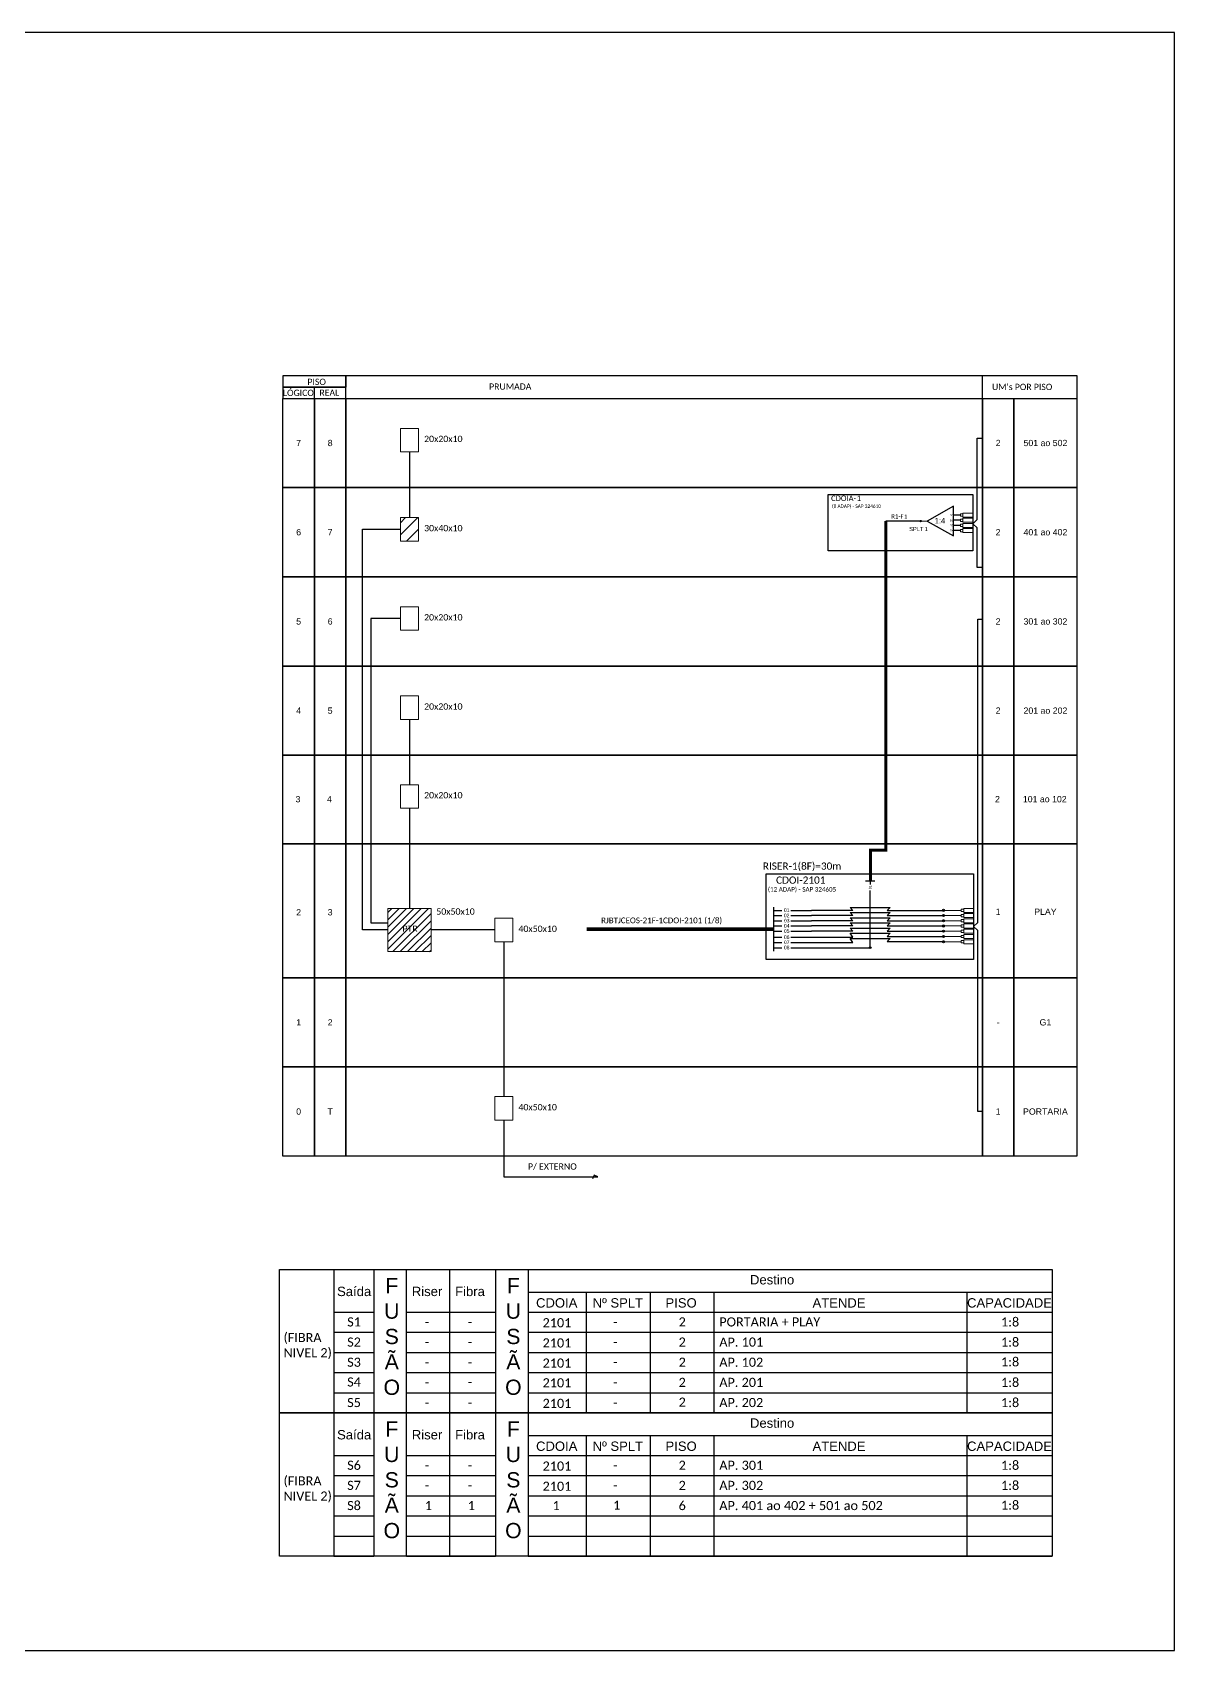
# Model space of a CAD drawing. Extents: x -89 to 749, y 705 to 1299.
# Drawn here: x 330 to 749, y 705 to 1299 of the extents above; entities that cross this region are included whole.
import ezdxf
from ezdxf.enums import TextEntityAlignment as Align

# ---------------------------------------------------------------- set-up
doc = ezdxf.new("R2010")
doc.units = 0
doc.styles.add('ARIAL', font='arial.ttf')
doc.styles.add('WMF-Calibri0', font='calibri.ttf')

msp = doc.modelspace()

# ---------------------------------------------------------------- hatches: boundary and pattern name
h = msp.add_hatch()
h.set_pattern_fill('ANSI31', color=1, style=0)
h.set_pattern_definition([(45, (-640.4964, 0), (-2.245064, 2.245064), [])])
h.paths.add_polyline_path([(471.69, 1120.92), (465.07, 1120.92), (465.07, 1112.3), (471.69, 1112.3)])
h = msp.add_hatch(color=3)
h.dxf.hatch_style = 1
edge = h.paths.add_edge_path()
edge.add_arc((655.98, 1119.61), 0.256, 0, 360)
h = msp.add_hatch()
h.set_pattern_fill('ANSI31', color=1, scale=0.6)
h.set_pattern_definition([(45, (-161.6727, 3648.7071), (-1.3470384, 1.3470384), [])])
h.paths.add_polyline_path([(476.29, 977.45), (460.48, 977.45), (460.48, 961.64), (476.29, 961.64)])
h.paths.add_polyline_path([(465.21, 968.28), (472.02, 968.28), (472.02, 971.75), (465.21, 971.75)], flags=24)
h = msp.add_hatch(color=3)
h.dxf.hatch_style = 1
edge = h.paths.add_edge_path()
edge.add_arc((664.39, 976.74), 0.385, 0, 360)
h = msp.add_hatch(color=3)
h.dxf.hatch_style = 1
edge = h.paths.add_edge_path()
edge.add_arc((664.39, 974.86), 0.385, 0, 360)
h = msp.add_hatch(color=3)
h.dxf.hatch_style = 1
edge = h.paths.add_edge_path()
edge.add_arc((664.39, 972.94), 0.385, 0, 360)
h = msp.add_hatch(color=3)
h.dxf.hatch_style = 1
edge = h.paths.add_edge_path()
edge.add_arc((664.39, 971.01), 0.385, 0, 360)
h = msp.add_hatch(color=3)
h.dxf.hatch_style = 1
edge = h.paths.add_edge_path()
edge.add_arc((664.39, 969.08), 0.385, 0, 360)
h = msp.add_hatch(color=3)
h.dxf.hatch_style = 1
edge = h.paths.add_edge_path()
edge.add_arc((637.48, 963.04), 0.32, 0, 360)
h = msp.add_hatch(color=3)
h.dxf.hatch_style = 1
edge = h.paths.add_edge_path()
edge.add_arc((664.39, 967.15), 0.385, 0, 360)
h = msp.add_hatch(color=3)
h.dxf.hatch_style = 1
edge = h.paths.add_edge_path()
edge.add_arc((664.39, 965.23), 0.385, 0, 360)

# ---------------------------------------------------------------- linework, layer by layer
for p, q in [((455.28, 844.89), (455.28, 792.28)), ((483.11, 844.89), (483.11, 792.28)), ((499.91, 844.89), (499.91, 792.28)), ((511.99, 844.89), (511.99, 792.28)), ((533.25, 836.66), (533.25, 792.28)), ((556.69, 836.66), (556.69, 792.28)), ((580.08, 836.66), (580.08, 792.28)), ((672.97, 836.66), (672.97, 792.28)), ((455.28, 792.28), (455.28, 739.67)), ((483.11, 792.28), (483.11, 739.67)), ((499.91, 792.28), (499.91, 739.67)), ((511.99, 792.28), (511.99, 739.67)), ((533.25, 784.05), (533.25, 739.67)), ((556.69, 784.05), (556.69, 739.67)), ((580.08, 784.05), (580.08, 739.67)), ((672.97, 784.05), (672.97, 739.67))]:
    msp.add_line(p, q)
for points in [[(-89.32, 705.02), (749.25, 705.02), (749.25, 1299.02), (-89.32, 1299.02), (-89.32, 705.02)], [(602.11, 972.94), (605.02, 972.94)], [(608.42, 972.94), (616.01, 972.93), (616.01, 972.93)], [(440.59, 844.89), (440.59, 792.28)], [(467.35, 792.28), (467.35, 844.89)], [(511.99, 836.66), (704.27, 836.66)], [(440.59, 829.26), (455.28, 829.26)], [(467.35, 829.26), (499.91, 829.26)], [(511.99, 829.26), (704.27, 829.26)], [(440.59, 821.87), (455.28, 821.87)], [(467.35, 821.87), (499.91, 821.87)], [(511.99, 821.87), (704.27, 821.87)], [(440.59, 814.47), (455.28, 814.47)], [(467.35, 814.47), (499.91, 814.47)], [(511.99, 814.47), (704.27, 814.47)], [(440.59, 807.07), (455.28, 807.07)], [(467.35, 807.07), (499.91, 807.07)], [(511.99, 807.07), (704.27, 807.07)], [(440.59, 799.67), (455.28, 799.67)], [(467.35, 799.67), (499.91, 799.67)], [(511.99, 799.67), (704.27, 799.67)], [(440.59, 792.28), (455.28, 792.28)], [(440.59, 792.28), (440.59, 739.67)], [(467.35, 792.28), (499.91, 792.28)], [(467.35, 739.67), (467.35, 792.28)], [(511.99, 792.28), (704.27, 792.28)], [(511.99, 784.05), (704.27, 784.05)], [(440.59, 776.65), (455.28, 776.65)], [(467.35, 776.65), (499.91, 776.65)], [(511.99, 776.65), (704.27, 776.65)], [(440.59, 769.26), (455.28, 769.26)], [(467.35, 769.26), (499.91, 769.26)], [(511.99, 769.26), (704.27, 769.26)], [(440.59, 761.86), (455.28, 761.86)], [(467.35, 761.86), (499.91, 761.86)], [(511.99, 761.86), (704.27, 761.86)], [(440.59, 754.46), (455.28, 754.46)], [(467.35, 754.46), (499.91, 754.46)], [(511.99, 754.46), (704.27, 754.46)], [(440.59, 747.06), (455.28, 747.06)], [(467.35, 747.06), (499.91, 747.06)], [(511.99, 747.06), (704.27, 747.06)], [(440.59, 739.67), (455.28, 739.67)], [(467.35, 739.67), (499.91, 739.67)], [(511.99, 739.67), (704.27, 739.67)]]:
    msp.add_lwpolyline(points)
at = {"color": 7}
for points in [[(421.92, 1168.78), (445.06, 1168.78), (445.06, 1172.89), (421.92, 1172.89)], [(421.92, 1164.67), (445.06, 1164.67), (445.06, 1168.78), (421.92, 1168.78)], [(421.92, 1164.67), (433.49, 1164.67), (433.49, 1131.92), (421.92, 1131.92)], [(433.49, 1164.67), (445.06, 1164.67), (445.06, 1131.92), (433.49, 1131.92)], [(445.06, 1164.67), (678.68, 1164.67), (678.68, 1131.92), (445.06, 1131.92)], [(678.68, 1164.67), (690.25, 1164.67), (690.25, 1131.92), (678.68, 1131.92)], [(690.25, 1164.67), (713.4, 1164.67), (713.4, 1131.92), (690.25, 1131.92)], [(421.92, 1131.92), (433.49, 1131.92), (433.49, 1099.18), (421.92, 1099.18)], [(433.49, 1131.92), (445.06, 1131.92), (445.06, 1099.18), (433.49, 1099.18)], [(445.06, 1131.92), (678.68, 1131.92), (678.68, 1099.18), (445.06, 1099.18)], [(678.68, 1131.92), (690.25, 1131.92), (690.25, 1099.18), (678.68, 1099.18)], [(690.25, 1131.92), (713.4, 1131.92), (713.4, 1099.18), (690.25, 1099.18)], [(421.92, 1099.18), (433.49, 1099.18), (433.49, 1066.44), (421.92, 1066.44)], [(433.49, 1099.18), (445.06, 1099.18), (445.06, 1066.44), (433.49, 1066.44)], [(445.06, 1099.18), (678.68, 1099.18), (678.68, 1066.44), (445.06, 1066.44)], [(678.68, 1099.18), (690.25, 1099.18), (690.25, 1066.44), (678.68, 1066.44)], [(690.25, 1099.18), (713.4, 1099.18), (713.4, 1066.44), (690.25, 1066.44)], [(421.92, 1066.44), (433.49, 1066.44), (433.49, 1033.69), (421.92, 1033.69)], [(433.49, 1066.44), (445.06, 1066.44), (445.06, 1033.69), (433.49, 1033.69)], [(445.06, 1066.44), (678.68, 1066.44), (678.68, 1033.69), (445.06, 1033.69)], [(678.68, 1066.44), (690.25, 1066.44), (690.25, 1033.69), (678.68, 1033.69)], [(690.25, 1066.44), (713.4, 1066.44), (713.4, 1033.69), (690.25, 1033.69)], [(421.92, 1033.69), (433.49, 1033.69), (433.49, 1001.14), (421.92, 1001.14)], [(433.49, 1033.69), (445.06, 1033.69), (445.06, 1001.14), (433.49, 1001.14)], [(445.06, 1033.69), (678.68, 1033.69), (678.68, 1001.14), (445.06, 1001.14)], [(678.68, 1033.69), (690.25, 1033.69), (690.25, 1001.14), (678.68, 1001.14)], [(690.25, 1033.69), (713.4, 1033.69), (713.4, 1001.14), (690.25, 1001.14)], [(421.92, 1001.14), (433.49, 1001.14), (433.49, 952.02), (421.92, 952.02)], [(433.49, 1001.14), (445.06, 1001.14), (445.06, 952.02), (433.49, 952.02)], [(445.06, 1001.14), (678.68, 1001.14), (678.68, 952.02), (445.06, 952.02)], [(678.68, 1001.14), (690.25, 1001.14), (690.25, 952.02), (678.68, 952.02)], [(690.25, 1001.14), (713.4, 1001.14), (713.4, 952.02), (690.25, 952.02)], [(421.92, 952.02), (433.49, 952.02), (433.49, 919.28), (421.92, 919.28)], [(433.49, 952.02), (445.06, 952.02), (445.06, 919.28), (433.49, 919.28)], [(445.06, 952.02), (678.68, 952.02), (678.68, 919.28), (445.06, 919.28)], [(678.68, 952.02), (690.25, 952.02), (690.25, 919.28), (678.68, 919.28)], [(690.25, 952.02), (713.4, 952.02), (713.4, 919.28), (690.25, 919.28)], [(421.92, 919.28), (433.49, 919.28), (433.49, 886.53), (421.92, 886.53)], [(433.49, 919.28), (445.06, 919.28), (445.06, 886.53), (433.49, 886.53)], [(445.06, 919.28), (678.68, 919.28), (678.68, 886.53), (445.06, 886.53)], [(678.68, 919.28), (690.25, 919.28), (690.25, 886.53), (678.68, 886.53)], [(690.25, 919.28), (713.4, 919.28), (713.4, 886.53), (690.25, 886.53)]]:
    msp.add_lwpolyline(points, close=True, dxfattribs=at)
for points in [[(445.06, 1164.67), (713.43, 1164.67), (713.43, 1172.89), (445.06, 1172.89), (445.06, 1172.89), (445.06, 1168.78)], [(678.68, 1164.67), (678.68, 1172.89)], [(433.49, 1164.67), (433.49, 1168.78)], [(631.15, 972.93), (616.01, 972.93)], [(631.15, 972.93), (630.2, 974.05), (644.77, 974.05), (643.77, 972.93)], [(643.77, 972.93), (664.39, 972.94)]]:
    msp.add_lwpolyline(points, dxfattribs=at)
at = {"color": 0, "lineweight": 0}
for points in [[(465.07, 1153.67), (471.69, 1153.67), (471.69, 1145.05), (465.07, 1145.05)], [(465.07, 1088.18), (471.69, 1088.18), (471.69, 1079.56), (465.07, 1079.56)], [(465.07, 1055.44), (471.69, 1055.44), (471.69, 1046.82), (465.07, 1046.82)], [(465.07, 1022.88), (471.69, 1022.88), (471.69, 1014.26), (465.07, 1014.26)], [(499.71, 973.86), (506.33, 973.86), (506.33, 965.24), (499.71, 965.24)], [(499.71, 908.37), (506.33, 908.37), (506.33, 899.75), (499.71, 899.75)]]:
    msp.add_lwpolyline(points, close=True, dxfattribs=at)
at = {"color": 3}
for points in [[(678.68, 1102.65), (676.74, 1102.65), (676.74, 1117.17), (675.17, 1118.67), (676.74, 1120.18), (676.73, 1150.13), (678.68, 1150.13)], [(468.38, 1145.05), (468.38, 1120.92)], [(670.68, 1121.84), (668.13, 1121.84)], [(670.68, 1119.93), (668.13, 1119.93)], [(670.68, 1118.04), (668.13, 1118.04)], [(460.48, 969.55), (451.14, 969.55), (451.14, 1116.61), (465.07, 1116.61)], [(670.68, 1116.15), (668.13, 1116.15)], [(465.07, 1083.87), (454.19, 1083.87), (454.19, 972.2), (460.48, 972.2)], [(678.68, 902.9), (677.03, 902.9), (677.03, 969.33), (675.46, 970.83), (677.03, 972.34), (677.03, 1083.6), (678.68, 1083.6)], [(468.38, 1046.82), (468.38, 1022.88)], [(468.38, 1014.26), (468.38, 977.45)], [(602.11, 976.74), (605.02, 976.74)], [(608.42, 976.74), (616.01, 976.74), (616.01, 976.74)], [(631.15, 976.74), (616.01, 976.74)], [(631.15, 976.74), (630.2, 977.85), (644.77, 977.85), (643.77, 976.74)], [(643.77, 976.74), (664.39, 976.74)], [(499.71, 969.55), (476.29, 969.55)], [(503.02, 965.24), (503.02, 908.37)]]:
    msp.add_lwpolyline(points, dxfattribs=at)
at = {"color": 1}
for points in [[(622.04, 1129.35), (675.17, 1129.35), (675.17, 1108.67), (622.04, 1108.67)], [(599.27, 990.16), (675.46, 990.16), (675.46, 958.68), (599.27, 958.68)]]:
    msp.add_lwpolyline(points, close=True, dxfattribs=at)
for points in [[(668.13, 1125.07), (658.46, 1119.62), (668.13, 1114.17), (668.13, 1125.07)], [(602.11, 961.72), (602.11, 977.9)], [(602.11, 969.1), (605.02, 969.1)], [(608.42, 969.1), (616.01, 969.1), (616.01, 969.1)], [(631.18, 969.1), (616.01, 969.1)], [(631.18, 969.1), (630.2, 970.25), (644.77, 970.25), (643.77, 969.13)], [(643.77, 969.13), (664.39, 969.13)], [(503.02, 899.75), (503.02, 878.91), (537.48, 878.91), (536.16, 879.5), (535.57, 878.18)]]:
    msp.add_lwpolyline(points, dxfattribs=at)
at = {"color": 1, "lineweight": 0}
for points in [[(465.07, 1120.92), (471.69, 1120.92), (471.69, 1112.3), (465.07, 1112.3)], [(460.48, 977.45), (476.29, 977.45), (476.29, 961.64), (460.48, 961.64)]]:
    msp.add_lwpolyline(points, close=True, dxfattribs=at)
at = {"color": 5, "const_width": 1.1}
msp.add_lwpolyline([(637.65, 987.53), (637.65, 998.84), (643.18, 998.84), (643.18, 1119.61)], dxfattribs=at)
at = {"color": 5}
for points in [[(655.98, 1119.61), (643.18, 1119.61)], [(635.81, 987.53), (639.19, 987.53)], [(637.48, 987.53), (637.48, 986.21)], [(637.48, 963.04), (637.48, 963.04), (637.48, 984.09)], [(602.11, 971.02), (605.02, 971.02)], [(608.42, 971.02), (616.01, 971.02), (616.01, 971.02)], [(631.14, 971.02), (616.01, 971.02)], [(631.15, 971.01), (630.2, 972.12), (644.77, 972.12), (643.77, 971.01)], [(643.77, 971.01), (664.39, 971.01)], [(637.48, 963.21), (637.48, 963.21)]]:
    msp.add_lwpolyline(points, dxfattribs=at)
at = {"color": 1, "lineweight": 0}
msp.add_lwpolyline([(658.46, 1119.62), (656.24, 1119.62)], dxfattribs=at)
at = {"color": 3, "lineweight": 0}
for points in [[(670.68, 1121.41), (671.55, 1121.41), (671.55, 1122.27), (670.68, 1122.27)], [(670.68, 1119.5), (671.55, 1119.5), (671.55, 1120.36), (670.68, 1120.36)], [(670.68, 1119.5), (671.55, 1119.5), (671.55, 1120.36), (670.68, 1120.36)], [(670.68, 1117.61), (671.55, 1117.61), (671.55, 1118.47), (670.68, 1118.47)], [(670.68, 1115.72), (671.55, 1115.72), (671.55, 1116.58), (670.68, 1116.58)], [(670.95, 976.31), (671.82, 976.31), (671.82, 977.17), (670.95, 977.17)], [(670.95, 974.4), (671.82, 974.4), (671.82, 975.26), (670.95, 975.26)], [(670.95, 974.4), (671.82, 974.4), (671.82, 975.26), (670.95, 975.26)], [(670.95, 972.51), (671.82, 972.51), (671.82, 973.36), (670.95, 973.36)], [(670.95, 970.58), (671.82, 970.58), (671.82, 971.44), (670.95, 971.44)], [(670.95, 968.65), (671.82, 968.65), (671.82, 969.51), (670.95, 969.51)], [(670.95, 966.73), (671.82, 966.73), (671.82, 967.58), (670.95, 967.58)], [(670.95, 964.8), (671.82, 964.8), (671.82, 965.66), (670.95, 965.66)]]:
    msp.add_lwpolyline(points, close=True, dxfattribs=at)
for points in [[(671.55, 1121.1), (671.55, 1122.58)], [(671.55, 1122.58), (675.17, 1122.58)], [(671.55, 1121.1), (675.17, 1121.1)], [(671.55, 1120.67), (675.17, 1120.67)], [(671.55, 1120.67), (671.55, 1119.19)], [(671.55, 1119.19), (675.17, 1119.19)], [(671.55, 1118.78), (675.17, 1118.78)], [(671.55, 1117.3), (671.55, 1118.78)], [(671.55, 1117.3), (675.17, 1117.3)], [(671.55, 1116.89), (675.17, 1116.89)], [(671.55, 1115.41), (671.55, 1116.89)], [(671.55, 1115.41), (675.17, 1115.41)], [(664.39, 976.74), (670.95, 976.74)], [(664.39, 974.86), (670.95, 974.86)], [(671.82, 976), (671.82, 977.48)], [(671.82, 977.48), (675.44, 977.48)], [(671.82, 976), (675.44, 976)], [(671.82, 975.57), (675.44, 975.57)], [(671.82, 975.57), (671.82, 974.09)], [(664.39, 972.94), (670.95, 972.94)], [(664.39, 971.01), (670.95, 971.01)], [(664.39, 969.08), (670.95, 969.08)], [(671.82, 974.09), (675.44, 974.09)], [(671.82, 973.68), (675.44, 973.68)], [(671.82, 972.2), (671.82, 973.68)], [(671.82, 972.2), (675.44, 972.2)], [(671.82, 971.75), (675.44, 971.75)], [(671.82, 970.27), (671.82, 971.75)], [(671.82, 970.27), (675.44, 970.27)], [(671.82, 969.82), (675.44, 969.82)], [(671.82, 968.34), (671.82, 969.82)], [(671.82, 968.34), (675.44, 968.34)], [(664.39, 967.15), (670.95, 967.15)], [(664.39, 965.23), (670.95, 965.23)], [(671.82, 967.89), (675.44, 967.89)], [(671.82, 966.41), (671.82, 967.89)], [(671.82, 966.41), (675.44, 966.41)], [(671.82, 965.97), (675.44, 965.97)], [(671.82, 964.49), (671.82, 965.97)], [(671.82, 964.49), (675.44, 964.49)]]:
    msp.add_lwpolyline(points, dxfattribs=at)
at = {"color": 2}
for points in [[(602.11, 974.84), (605.02, 974.84)], [(608.42, 974.85), (616.01, 974.86), (616.01, 974.86)], [(631.15, 974.86), (616.01, 974.86)], [(631.15, 974.86), (630.2, 975.98), (644.77, 975.98), (643.77, 974.86)], [(643.77, 974.86), (664.39, 974.86)], [(649.77, 974.87), (664.39, 974.86)]]:
    msp.add_lwpolyline(points, dxfattribs=at)
at = {"color": 1, "const_width": 1.32}
msp.add_lwpolyline([(533.42, 969.82), (602.11, 969.81)], dxfattribs=at)
at = {"color": 202}
for points in [[(631.13, 966.87), (630.2, 968.32), (644.77, 968.32), (643.77, 967.21)], [(602.11, 966.87), (605.02, 966.87)], [(608.42, 966.87), (616.01, 966.87), (616.01, 966.87)], [(616.01, 966.87), (631.13, 966.87)], [(643.77, 967.21), (664.39, 967.21)]]:
    msp.add_lwpolyline(points, dxfattribs=at)
at = {"color": 26}
for points in [[(602.11, 964.96), (605.02, 964.96)], [(608.42, 964.96), (616.01, 964.95), (616.01, 964.95)], [(616.01, 964.95), (631.15, 964.95)], [(631.15, 964.95), (630.2, 966.4), (644.77, 966.4), (643.77, 965.28)], [(643.77, 965.28), (664.39, 965.28)]]:
    msp.add_lwpolyline(points, dxfattribs=at)
at = {"color": 6}
for points in [[(602.11, 963.04), (605.02, 963.04)], [(608.42, 963.04), (637.48, 963.04), (637.48, 963.04)]]:
    msp.add_lwpolyline(points, dxfattribs=at)
for points in [[(420.72, 844.89), (704.27, 844.89), (704.27, 792.28), (420.72, 792.28)], [(420.72, 792.28), (704.27, 792.28), (704.27, 739.67), (420.72, 739.67)]]:
    msp.add_lwpolyline(points, close=True)
at = {"color": 3}
for centre, radius in [((655.98, 1119.61), 0.256), ((664.39, 976.74), 0.385), ((664.39, 974.86), 0.385), ((664.39, 972.94), 0.385), ((664.39, 971.01), 0.385), ((664.39, 969.08), 0.385), ((637.48, 963.04), 0.32), ((664.39, 967.15), 0.385), ((664.39, 965.23), 0.385)]:
    msp.add_circle(centre, radius, dxfattribs=at)
at = {"color": 7}
for p in [(421.92, 1131.92), (421.92, 1099.18), (421.92, 1066.44), (421.92, 1033.69), (421.92, 1001.14)]:
    msp.add_point(p, dxfattribs=at)

# ---------------------------------------------------------------- texts
at = {"color": 7, "style": 'WMF-Calibri0'}
for s, height, p in [('     PISO', 2.3, (426.88, 1169.59)), ('  LÓGICO', 2.3, (420.33, 1165.56)), ('    REAL', 2.3, (432.09, 1165.61)), ('PRUMADA', 2.3, (497.62, 1167.85)), ("UM's POR PISO", 2.3, (682.21, 1167.73)), ('S1', 3.342, (445.52, 824.01)), ('-', 3.34, (474.02, 824.01)), ('-', 3.34, (489.78, 824.01)), ('2101', 3.342, (517.25, 823.71)), ('-', 3.34, (543.15, 824.01)), ('2', 3.34, (567.18, 824.01)), ('PORTARIA + PLAY', 3.3418, (582.11, 824.01)), ('1:8', 3.342, (685.5, 824.01)), ('S2', 3.342, (445.52, 816.61)), ('2', 3.34, (567.18, 816.61)), ('AP. 101 ', 3.342, (582.11, 816.61)), ('1:8', 3.342, (685.5, 816.61)), ('-', 3.34, (474.02, 816.61)), ('-', 3.34, (489.78, 816.61)), ('2101', 3.342, (517.25, 816.31)), ('-', 3.34, (543.15, 816.61)), ('S3', 3.342, (445.52, 809.22)), ('-', 3.34, (474.02, 809.22)), ('-', 3.34, (489.78, 809.22)), ('2101', 3.342, (517.25, 808.91)), ('-', 3.34, (543.15, 809.36)), ('2', 3.34, (567.18, 809.22)), ('AP. 102', 3.342, (582.11, 809.22)), ('1:8', 3.342, (685.5, 809.36)), ('S4', 3.342, (445.52, 801.97)), ('-', 3.34, (474.02, 801.82)), ('-', 3.34, (489.78, 801.97)), ('2101', 3.342, (517.25, 801.66)), ('-', 3.34, (543.15, 801.82)), ('2', 3.34, (567.18, 801.82)), ('AP. 201', 3.342, (582.11, 801.82)), ('1:8', 3.342, (685.5, 801.82)), ('S5', 3.342, (445.52, 794.42)), ('-', 3.34, (474.02, 794.42)), ('-', 3.34, (489.78, 794.42)), ('2101', 3.342, (517.25, 794.12)), ('-', 3.34, (543.15, 794.42)), ('2', 3.34, (567.18, 794.57)), ('AP. 202', 3.342, (582.11, 794.42)), ('1:8', 3.342, (685.5, 794.42)), ('S6', 3.342, (445.52, 771.4)), ('-', 3.34, (474.02, 771.4)), ('-', 3.34, (489.78, 771.4)), ('2101', 3.342, (517.25, 771.1)), ('-', 3.34, (543.15, 771.4)), ('2', 3.34, (567.18, 771.4)), ('AP. 301', 3.342, (582.11, 771.4)), ('1:8', 3.342, (685.5, 771.4)), ('S7', 3.342, (445.52, 764.01)), ('2101', 3.342, (517.25, 763.7)), ('2', 3.34, (567.18, 764.01)), ('AP. 302', 3.342, (582.11, 764.01)), ('1:8', 3.342, (685.5, 764.01)), ('-', 3.34, (474.02, 764.01)), ('-', 3.34, (489.78, 764.01)), ('-', 3.34, (543.15, 764.01)), ('S8', 3.342, (445.52, 756.61)), ('1', 3.34, (474.02, 756.61)), ('1', 3.34, (489.78, 756.61)), ('1', 3.34, (520.92, 756.61)), ('1', 3.34, (543.15, 756.75)), ('6', 3.34, (567.18, 756.61)), ('AP. 401 ao 402 + 501 ao 502', 3.3418, (582.11, 756.61)), ('1:8', 3.342, (685.5, 756.75))]:
    msp.add_text(s, height=height, dxfattribs=at).set_placement(p)
at = {"color": 7, "style": 'ARIAL'}
for s, p in [('7', (427.7, 1148.3)), ('8', (439.27, 1148.3)), ('2', (684.46, 1148.3)), ('501 ao 502', (701.82, 1148.3)), ('6', (427.7, 1115.55)), ('2', (684.46, 1115.55)), ('401 ao 402', (701.82, 1115.55)), ('7', (439.27, 1115.55)), ('5', (427.7, 1082.81)), ('6', (439.27, 1082.81)), ('2', (684.46, 1082.81)), ('301 ao 302', (701.82, 1082.81)), ('4', (427.7, 1050.06)), ('5', (439.27, 1050.06)), ('2', (684.46, 1050.06)), ('201 ao 202', (701.82, 1050.06)), ('3', (427.46, 1017.57)), ('4', (439.03, 1017.57)), ('2', (684.22, 1017.57)), ('101 ao 102', (701.58, 1017.57)), ('2', (427.7, 976.04)), ('3', (439.27, 976.04)), ('1', (684.46, 976.25)), ('PLAY', (701.82, 976.25)), ('1', (427.7, 935.65)), ('2', (439.27, 935.65)), ('-', (684.46, 935.65)), ('G1', (701.82, 935.65)), ('0', (427.7, 902.9)), ('T', (439.27, 902.9)), ('1', (684.46, 902.9)), ('PORTARIA', (701.82, 902.9))]:
    msp.add_text(s, height=2.3, dxfattribs=at).set_placement(p, align=Align.MIDDLE_CENTER)
at = {"style": 'WMF-Calibri0'}
for s, p in [('20x20x10', (473.75, 1148.64)), ('20x20x10', (473.75, 1083.15)), ('20x20x10', (473.75, 1050.41)), ('20x20x10', (473.75, 1017.85)), ('50x50x10', (478.23, 975.16)), ('PTR', (465.79, 968.87)), ('40x50x10', (508.38, 968.83)), ('40x50x10', (508.38, 903.34)), ('P/ EXTERNO', (511.88, 881.57))]:
    msp.add_text(s, height=2.317, dxfattribs=at).set_placement(p)
at = {"color": 1}
for s, height, style, p in [('CDOIA-', 2, 'WMF-Calibri0', (623.15, 1127.01)), ('1', 2, 'WMF-Calibri0', (632.53, 1127.01)), ('30x40x10', 2.317, 'WMF-Calibri0', (473.75, 1115.89)), ('1:4', 2, 'ARIAL', (661.15, 1118.77)), ('S2', 0.75, 'ARIAL', (666.72, 1119.54)), ('S3', 0.75, 'ARIAL', (666.76, 1117.67)), ('S1', 0.75, 'ARIAL', (666.78, 1121.47)), ('S4', 0.75, 'ARIAL', (666.76, 1115.82)), ('CDOI-2101', 2.646, 'WMF-Calibri0', (602.95, 986.53)), ('RJBTJCEOS-21F-1CDOI-2101 (1/8)', 2.1, 'WMF-Calibri0', (538.72, 972.02))]:
    msp.add_text(s, height=height, dxfattribs=dict(at, style=style)).set_placement(p)
at = {"color": 1, "style": 'WMF-Calibri0'}
for s, height, p in [('(8 ADAP) - SAP 324610', 1.25, (632.46, 1124.48)), ('(12 ADAP) - SAP 324605', 1.6535, (612.48, 983.63))]:
    msp.add_text(s, height=height, dxfattribs=at).set_placement(p, align=Align.CENTER)
at = {"color": 5, "style": 'WMF-Calibri0'}
for s, height, p in [('R1-F', 1.6, (645.22, 1120.56)), ('RISER-1(8F)=30m', 2.6457, (598.09, 991.68))]:
    msp.add_text(s, height=height, dxfattribs=at).set_placement(p)
at = {"color": 5, "style": 'ARIAL'}
msp.add_text('1', height=1.5, dxfattribs=at).set_placement((650.58, 1120.52), align=Align.CENTER)
at = {"color": 7, "style": 'ARIAL'}
for s, p in [('SPLT', (654.43, 1115.98)), ('1', (658.1, 1115.98))]:
    msp.add_text(s, height=1.5, dxfattribs=at).set_placement(p, align=Align.CENTER)
at = {"style": 'ARIAL'}
msp.add_text('01', height=0.992, rotation=90, dxfattribs=at).set_placement((637.5, 985.26), align=Align.MIDDLE_CENTER)
for s, height, p in [('02', 1.323, (606.83, 974.88)), ('01', 1.323, (606.85, 976.8)), ('04', 1.323, (606.85, 971.08)), ('05', 1.323, (606.85, 969.16)), ('03', 1.323, (606.86, 972.97)), ('06', 1.323, (606.85, 966.93)), ('07', 1.323, (606.85, 965.01)), ('08', 1.323, (606.85, 963.1)), ('Saída', 3.43, (448.08, 836.88)), ('Riser', 3.43, (474.84, 836.88)), ('Fibra', 3.43, (490.6, 836.88)), ('Destino', 3.43, (601.5, 841.16)), ('CDOIA', 3.43, (522.44, 832.67)), ('Nº SPLT', 3.43, (544.87, 832.67)), ('PISO', 3.43, (568.09, 832.67)), ('ATENDE', 3.43, (626.05, 832.67)), ('CAPACIDADE', 3.43, (688.63, 832.67)), ('Destino', 3.43, (601.5, 788.55)), ('Saída', 3.43, (448.08, 784.27)), ('Riser', 3.43, (474.84, 784.27)), ('Fibra', 3.43, (490.6, 784.27)), ('CDOIA', 3.43, (522.44, 780.06)), ('Nº SPLT', 3.43, (544.87, 780.06)), ('PISO', 3.43, (568.09, 780.06)), ('ATENDE', 3.43, (626.05, 780.06)), ('CAPACIDADE', 3.43, (688.63, 780.06))]:
    msp.add_text(s, height=height, dxfattribs=at).set_placement(p, align=Align.MIDDLE_CENTER)
at = {"char_height": 5.59, "width": 2.9269, "attachment_point": 2, "style": 'ARIAL'}
for insert in [(461.89, 841.77), (506.52, 841.77), (461.89, 789.16), (506.52, 789.16)]:
    msp.add_mtext('F\\PU\\PS\\PÃ\\PO', dxfattribs=dict(at, insert=insert))
at = {"color": 7, "char_height": 3.3418, "width": 18.9644, "attachment_point": 1, "style": 'WMF-Calibri0'}
for insert in [(422.15, 821.61), (422.15, 769)]:
    msp.add_mtext('(FIBRA NIVEL 2)', dxfattribs=dict(at, insert=insert))

doc.saveas('drawing.dxf')
